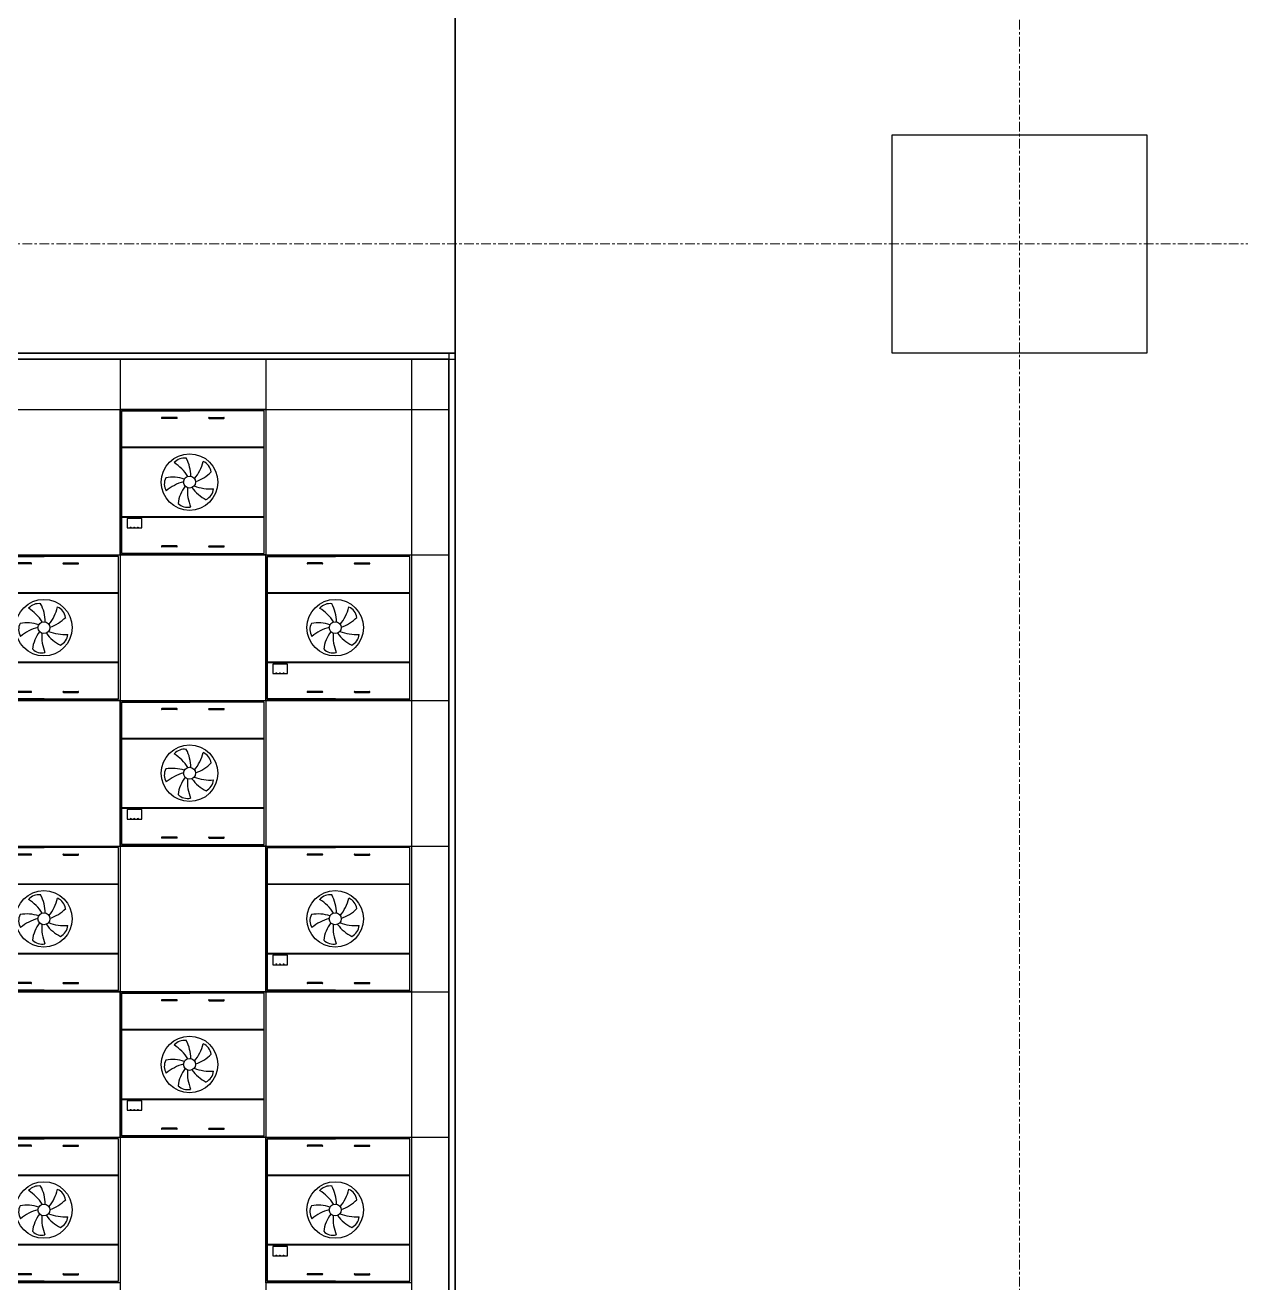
# Model space of a CAD drawing. Extents: x -15449 to 597104, y -1239737 to 53667.
# Drawn here: x 476222 to 486238, y -129099 to -118732 of the extents above; entities that cross this region are included whole.
import ezdxf

# ---------------------------------------------------------------- set-up
doc = ezdxf.new("R2010")
doc.units = 0
doc.header["$LTSCALE"] = 8
doc.linetypes.add('IDA - Grid Line', pattern=[3500, 2000, -500, 500, -500])
doc.layers.get('0').update_dxf_attribs({"color": 1, "linetype": 'CONTINUOUS'})
for name, color, linetype in [('000_CTCI_CSA', 7, 'CONTINUOUS'), ('AC-DD', 3, 'CONTINUOUS'), ('Ceiling FL+3000', 6, 'CONTINUOUS')]:
    doc.layers.add(name, color=color, linetype=linetype)
doc.layers.add('A-_ANOTGRID_E', color=7, linetype='CONTINUOUS', lineweight=9)
doc.layers.add('Block - Cargo Lift_dwg', color=7, linetype='CONTINUOUS', lineweight=9, true_color=0x767676)

# ---------------------------------------------------------------- blocks, each defined once
blk = doc.blocks.new('column grid')
at = {"color": 252, "elevation": 0}
blk.add_lwpolyline([(-36454.4, -70339.4), (-34354.4, -70339.4), (-34354.4, -72139.4), (-36454.4, -72139.4)], close=True, dxfattribs=at)
at = {"layer": 'A-_ANOTGRID_E', "color": 8, "linetype": 'IDA - Grid Line', "ltscale": 0.005, "true_color": 0x808080}
for p, q in [((-35404.4, 9427, 0), (-35404.4, -120414.2, 0)), ((29680.4, -71238.8, 0), (-104784.6, -71238.8, 0))]:
    blk.add_line(p, q, dxfattribs=at)
blk = doc.blocks.new('CTCI_Building Footprint and Grid')
at = {"color": 252}
blk.add_blockref('column grid', (1987651, -866033, 0), dxfattribs=at)
blk = doc.blocks.new('FFU-2000')
at = {"layer": 'AC-DD', "color": 6}
for p, q in [((0, 1175), (562, 1175)), ((0, 0), (0, 1175)), ((454, 1121), (333, 1121)), ((454, 1113), (333, 1113)), ((721, 1121), (842, 1121)), ((721, 1113), (842, 1113)), ((1175, 875), (0, 875)), ((1175, 870), (0, 870)), ((0, 305), (1175, 305)), ((0, 300), (1175, 300)), ((562, 0), (0, 0)), ((454, 62), (333, 62)), ((454, 54), (333, 54)), ((721, 62), (842, 62)), ((721, 54), (842, 54))]:
    blk.add_line(p, q, dxfattribs=at)
for points in [[(-12, 1188), (1188, 1188), (1188, -12), (-12, -12)], [(0, 0), (1175, 0), (1175, 1175), (0, 1175)], [(167, 288), (45, 288), (45, 210), (167, 210)]]:
    blk.add_lwpolyline(points, close=True, dxfattribs=at)
for centre, radius in [((560, 588), 233), ((560, 588), 49.2), ((75, 214), 2.87), ((105, 214), 2.87), ((135, 214), 2.87)]:
    blk.add_circle(centre, radius, dxfattribs=at)
for centre, radius, start, end in [((333, 1117), 3.92, 90, 270), ((454, 1117), 3.92, 270, 90), ((721, 1117), 3.92, 90, 270), ((842, 1117), 3.92, 270, 90), ((518, 671), 115, 82.0706, 137.7056), ((234, 432), 373, 32.9499, 57.9361), ((255, 637), 315, 359.6702, 27.9682), ((311, 849), 373, 320.9499, 345.9361), ((626, 653), 115, 10.0706, 65.7056), ((467, 573), 115, 154.0706, 209.7056), ((418, 313), 315, 71.6702, 99.9682), ((513, 892), 315, 287.6702, 315.9682), ((607, 230), 373, 104.9499, 129.9361), ((777, 368), 315, 143.6702, 171.9682), ((915, 522), 373, 176.9499, 201.9361), ((836, 726), 315, 215.6702, 243.9682), ((732, 905), 373, 248.9499, 273.9361), ((643, 545), 115, 298.0706, 353.7056), ((545, 495), 115, 226.0706, 281.7056), ((333, 58), 3.92, 90, 270), ((454, 58), 3.92, 270, 90), ((721, 58), 3.92, 90, 270), ((842, 58), 3.92, 270, 90)]:
    blk.add_arc(centre, radius, start, end, dxfattribs=at)

msp = doc.modelspace()

# ---------------------------------------------------------------- linework, layer by layer
at = {"layer": '000_CTCI_CSA', "color": 252, "ltscale": 0.1, "elevation": 0}
msp.add_lwpolyline([(464463.6678, -109434.7793), (479764.1147, -109434.7793), (479764.1147, -121435.4167), (464463.6678, -121435.4167)], close=True, dxfattribs=at)
msp.add_lwpolyline([(479764.1147, -112577.0636), (509463.6678, -112577.0636), (509463.6678, -133434.7793), (512750.2089, -133434.7793), (512750.2092, -153234.7791), (483364.1147, -153234.7791), (483364.1147, -143635.4228), (479763.9769, -143635.4228), (479764.1147, -112577.0636)], dxfattribs=at)
at = {"layer": 'Block - Cargo Lift_dwg', "lineweight": -3}
for p, q in [((464463.6678, -121435.4182, 0), (479763.4284, -121435.4155, 0)), ((464463.6678, -121485.4182, 0), (479763.4284, -121485.4155, 0)), ((479713.8371, -121435.4167, 0), (479713.8383, -136935.4976, 0)), ((479763.8371, -121435.4167, 0), (479763.8383, -136935.4976, 0))]:
    msp.add_line(p, q, dxfattribs=at)
at = {"layer": 'Block - Cargo Lift_dwg', "color": 252, "ltscale": 0.1, "elevation": 0}
msp.add_lwpolyline([(479764.1147, -134885.4988), (473463.6678, -134885.4988), (473463.67, -140485.2981), (464463.67, -140485.2981), (464463.6678, -121435.4167), (479764.1147, -121435.4167), (479764.1147, -134885.4988)], dxfattribs=at)
at = {"layer": 'Block - Cargo Lift_dwg', "elevation": 0}
msp.add_lwpolyline([(467513.817, -140385.1853), (467513.5837, -140385.1854), (467513.8404, -140435.307), (473463.6699, -140435.3047), (473463.6699, -133985.4987), (479713.53, -133985.4987), (479713.8371, -121485.4155), (464513.6667, -121485.4182), (464519.1323, -133435.3981), (467513.5804, -133435.2868), (467513.817, -140385.1853)], dxfattribs=at)
at = {"layer": 'Ceiling FL+3000'}
for p, q in [((477003.6598, -121485.416, 0), (477003.6598, -133985.4987, 0)), ((478203.6598, -121485.4158, 0), (478203.6598, -133985.4987, 0)), ((479403.6598, -121485.4156, 0), (479403.6598, -133985.4987, 0)), ((464513.8558, -121898.9972, 0), (479713.8269, -121898.9972, 0)), ((464514.4047, -123098.9972, 0), (479713.7974, -123098.9972, 0)), ((464514.9535, -124298.9972, 0), (479713.768, -124298.9972, 0)), ((464515.5024, -125498.9972, 0), (479713.7385, -125498.9972, 0)), ((464516.0512, -126698.9972, 0), (479713.709, -126698.9972, 0)), ((464516.6001, -127898.9972, 0), (479713.6795, -127898.9972, 0))]:
    msp.add_line(p, q, dxfattribs=at)
at = {"layer": 'Ceiling FL+3000', "lineweight": -3, "elevation": 0}
msp.add_lwpolyline([(467513.817, -140385.1853), (467513.5837, -140385.1854), (467513.8404, -140435.307), (473463.6699, -140435.3047), (473463.6699, -133985.4987), (479713.53, -133985.4987), (479713.8371, -121485.4155), (464513.6667, -121485.4182), (464519.1323, -133435.3981), (467513.5804, -133435.2868), (467513.817, -140385.1853)], dxfattribs=at)

# ---------------------------------------------------------------- block references
at = {"layer": '000_CTCI_CSA', "color": 2}
msp.add_blockref('CTCI_Building Footprint and Grid', (-1467832.5298, 816737), dxfattribs=at)
at = {"layer": 'AC-DD'}
for p in [(477016.1598, -123086.4972, 0), (475816.1598, -124286.4972, 0), (478216.1598, -124286.4972, 0), (477016.1598, -125486.4972, 0), (475816.1598, -126686.4972, 0), (478216.1598, -126686.4972, 0), (477016.1598, -127886.4972, 0), (475816.1598, -129086.4972, 0), (478216.1598, -129086.4972, 0)]:
    msp.add_blockref('FFU-2000', p, dxfattribs=at)

doc.saveas('drawing.dxf')
